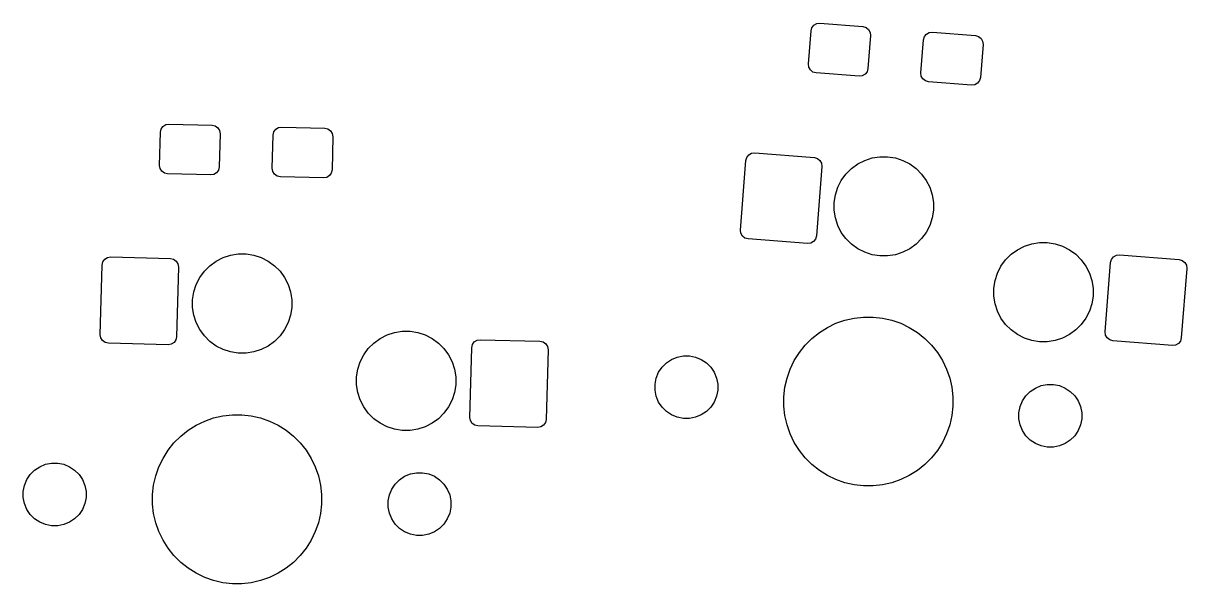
# Model space of a CAD drawing. Extents: x -173 to 103, y -39 to 58.
# Drawn here: x -112.54 to -77.48, y 13.4 to 30.3 of the extents above; entities that cross this region are included whole.
import ezdxf

# ---------------------------------------------------------------- set-up
doc = ezdxf.new("R2010")
doc.units = 0
doc.layers.add('BLACK', color=7, linetype='CONTINUOUS')

msp = doc.modelspace()

# ---------------------------------------------------------------- linework, layer by layer
at = {"layer": 'BLACK', "linetype": 'CONTINUOUS'}
for p, q in [((-88.798871, 30.06763), (-88.772393, 30.161513)), ((-88.772393, 30.161513), (-88.712004, 30.238117)), ((-88.712004, 30.238117), (-88.626896, 30.285779)), ((-88.626896, 30.285779), (-88.530027, 30.297244)), ((-88.530027, 30.297244), (-87.234034, 30.195248)), ((-87.234034, 30.195248), (-87.140151, 30.16877)), ((-87.140151, 30.16877), (-87.063547, 30.108381)), ((-88.87733, 29.070713), (-88.798871, 30.06763)), ((-87.00442, 29.926403), (-87.082879, 28.929486)), ((-87.063547, 30.108381), (-87.015885, 30.023273)), ((-87.015885, 30.023273), (-87.00442, 29.926403)), ((-85.409353, 29.80087), (-85.382875, 29.894753)), ((-85.382875, 29.894753), (-85.322486, 29.971357)), ((-85.322486, 29.971357), (-85.237378, 30.019019)), ((-85.237378, 30.019019), (-85.140509, 30.030484)), ((-85.140509, 30.030484), (-83.844516, 29.928488)), ((-83.844516, 29.928488), (-83.750633, 29.90201)), ((-83.750633, 29.90201), (-83.674029, 29.841621)), ((-83.674029, 29.841621), (-83.626367, 29.756513)), ((-85.487812, 28.803953), (-85.409353, 29.80087)), ((-83.614902, 29.659643), (-83.693361, 28.662726)), ((-83.626367, 29.756513), (-83.614902, 29.659643)), ((-88.865865, 28.973843), (-88.87733, 29.070713)), ((-88.818203, 28.888735), (-88.865865, 28.973843)), ((-88.741599, 28.828346), (-88.818203, 28.888735)), ((-88.647716, 28.801868), (-88.741599, 28.828346)), ((-87.351723, 28.699872), (-88.647716, 28.801868)), ((-87.169746, 28.758999), (-87.254854, 28.711337)), ((-87.109357, 28.835603), (-87.169746, 28.758999)), ((-87.082879, 28.929486), (-87.109357, 28.835603)), ((-85.476347, 28.707083), (-85.487812, 28.803953)), ((-87.254854, 28.711337), (-87.351723, 28.699872)), ((-85.428685, 28.621975), (-85.476347, 28.707083)), ((-85.352081, 28.561586), (-85.428685, 28.621975)), ((-85.258198, 28.535108), (-85.352081, 28.561586)), ((-83.962205, 28.433112), (-85.258198, 28.535108)), ((-83.865336, 28.444577), (-83.962205, 28.433112)), ((-83.780228, 28.492239), (-83.865336, 28.444577)), ((-83.719839, 28.568843), (-83.780228, 28.492239)), ((-83.693361, 28.662726), (-83.719839, 28.568843)), ((-108.432196, 26.014953), (-108.406019, 27.01461)), ((-108.406019, 27.01461), (-108.384491, 27.10975)), ((-108.384491, 27.10975), (-108.328194, 27.18941)), ((-108.328194, 27.18941), (-108.245697, 27.241461)), ((-108.245697, 27.241461), (-108.149561, 27.25798)), ((-108.149561, 27.25798), (-106.850006, 27.22395)), ((-106.850006, 27.22395), (-106.754866, 27.202422)), ((-106.754866, 27.202422), (-106.675206, 27.146125)), ((-106.675206, 27.146125), (-106.623155, 27.063628)), ((-106.623155, 27.063628), (-106.606636, 26.967491)), ((-105.007185, 26.925608), (-104.985657, 27.020748)), ((-104.985657, 27.020748), (-104.92936, 27.100408)), ((-104.92936, 27.100408), (-104.846863, 27.152459)), ((-104.846863, 27.152459), (-104.750727, 27.168978)), ((-104.750727, 27.168978), (-103.451172, 27.134948)), ((-103.451172, 27.134948), (-103.356032, 27.11342)), ((-103.356032, 27.11342), (-103.276372, 27.057123)), ((-103.276372, 27.057123), (-103.224321, 26.974626)), ((-106.606636, 26.967491), (-106.632813, 25.967834)), ((-105.033362, 25.925951), (-105.007185, 26.925608)), ((-103.207802, 26.878489), (-103.233979, 25.878832)), ((-103.224321, 26.974626), (-103.207802, 26.878489)), ((-90.735066, 26.253456), (-90.674677, 26.33006)), ((-90.674677, 26.33006), (-90.589569, 26.377723)), ((-90.589569, 26.377723), (-90.4927, 26.389188)), ((-90.4927, 26.389188), (-88.698249, 26.247961)), ((-108.415677, 25.918816), (-108.432196, 26.014953)), ((-106.632813, 25.967834), (-106.654341, 25.872694)), ((-90.926308, 24.066047), (-90.761544, 26.159573)), ((-90.761544, 26.159573), (-90.735066, 26.253456)), ((-88.698249, 26.247961), (-88.604366, 26.221484)), ((-88.468634, 25.979117), (-88.633398, 23.885591)), ((-88.604366, 26.221484), (-88.527762, 26.161094)), ((-88.527762, 26.161094), (-88.480099, 26.075986)), ((-88.480099, 26.075986), (-88.468634, 25.979117)), ((-87.581199, 25.919968), (-87.390775, 26.058319)), ((-87.390775, 26.058319), (-87.181052, 26.165178)), ((-87.181052, 26.165178), (-86.957195, 26.237914)), ((-86.957195, 26.237914), (-86.724716, 26.274735)), ((-86.724716, 26.274735), (-86.489338, 26.274735)), ((-86.489338, 26.274735), (-86.256859, 26.237914)), ((-86.256859, 26.237914), (-86.033002, 26.165178)), ((-86.033002, 26.165178), (-85.823279, 26.058319)), ((-85.823279, 26.058319), (-85.632855, 25.919968)), ((-108.363626, 25.836319), (-108.415677, 25.918816)), ((-108.283966, 25.780022), (-108.363626, 25.836319)), ((-108.188826, 25.758494), (-108.283966, 25.780022)), ((-106.889271, 25.724464), (-108.188826, 25.758494)), ((-106.793135, 25.740983), (-106.889271, 25.724464)), ((-106.710638, 25.793034), (-106.793135, 25.740983)), ((-106.654341, 25.872694), (-106.710638, 25.793034)), ((-105.016843, 25.829814), (-105.033362, 25.925951)), ((-104.964792, 25.747317), (-105.016843, 25.829814)), ((-104.885132, 25.69102), (-104.964792, 25.747317)), ((-104.789992, 25.669492), (-104.885132, 25.69102)), ((-103.490437, 25.635462), (-104.789992, 25.669492)), ((-103.394301, 25.651981), (-103.490437, 25.635462)), ((-103.311804, 25.704032), (-103.394301, 25.651981)), ((-103.255507, 25.783692), (-103.311804, 25.704032)), ((-103.233979, 25.878832), (-103.255507, 25.783692)), ((-87.885987, 25.563107), (-87.747636, 25.753531)), ((-87.747636, 25.753531), (-87.581199, 25.919968)), ((-85.632855, 25.919968), (-85.466418, 25.753531)), ((-85.466418, 25.753531), (-85.328067, 25.563107)), ((-88.065582, 25.129527), (-87.992846, 25.353384)), ((-87.992846, 25.353384), (-87.885987, 25.563107)), ((-85.328067, 25.563107), (-85.221208, 25.353384)), ((-85.221208, 25.353384), (-85.148472, 25.129527)), ((-88.102403, 24.897048), (-88.065582, 25.129527)), ((-88.102403, 24.66167), (-88.102403, 24.897048)), ((-85.148472, 25.129527), (-85.111651, 24.897048)), ((-85.111651, 24.897048), (-85.111651, 24.66167)), ((-88.065582, 24.429191), (-88.102403, 24.66167)), ((-85.111651, 24.66167), (-85.148472, 24.429191)), ((-87.992846, 24.205334), (-88.065582, 24.429191)), ((-87.885987, 23.995611), (-87.992846, 24.205334)), ((-85.221208, 24.205334), (-85.328067, 23.995611)), ((-85.148472, 24.429191), (-85.221208, 24.205334)), ((-90.914843, 23.969178), (-90.926308, 24.066047)), ((-90.86718, 23.88407), (-90.914843, 23.969178)), ((-90.790576, 23.82368), (-90.86718, 23.88407)), ((-88.633398, 23.885591), (-88.659876, 23.791708)), ((-87.747636, 23.805187), (-87.885987, 23.995611)), ((-85.328067, 23.995611), (-85.466418, 23.805187)), ((-90.696693, 23.797203), (-90.790576, 23.82368)), ((-88.902242, 23.655976), (-90.696693, 23.797203)), ((-88.805373, 23.667441), (-88.902242, 23.655976)), ((-88.720265, 23.715104), (-88.805373, 23.667441)), ((-88.659876, 23.791708), (-88.720265, 23.715104)), ((-87.581199, 23.63875), (-87.747636, 23.805187)), ((-87.390775, 23.500399), (-87.581199, 23.63875)), ((-87.181052, 23.39354), (-87.390775, 23.500399)), ((-85.823279, 23.500399), (-86.033002, 23.39354)), ((-85.632855, 23.63875), (-85.823279, 23.500399)), ((-85.466418, 23.805187), (-85.632855, 23.63875)), ((-82.578799, 23.472806), (-82.369076, 23.579665)), ((-82.369076, 23.579665), (-82.145219, 23.652401)), ((-82.145219, 23.652401), (-81.91274, 23.689222)), ((-81.91274, 23.689222), (-81.677362, 23.689222)), ((-81.677362, 23.689222), (-81.444883, 23.652401)), ((-81.444883, 23.652401), (-81.221026, 23.579665)), ((-81.221026, 23.579665), (-81.011303, 23.472806)), ((-110.139924, 23.104329), (-110.083627, 23.183988)), ((-110.083627, 23.183988), (-110.00113, 23.23604)), ((-110.00113, 23.23604), (-109.904994, 23.252559)), ((-109.904994, 23.252559), (-108.10561, 23.20544)), ((-108.10561, 23.20544), (-108.01047, 23.183912)), ((-108.01047, 23.183912), (-107.930811, 23.127615)), ((-106.724142, 23.127256), (-106.514419, 23.234115)), ((-106.514419, 23.234115), (-106.290562, 23.306851)), ((-106.290562, 23.306851), (-106.058083, 23.343672)), ((-106.058083, 23.343672), (-105.822705, 23.343672)), ((-105.822705, 23.343672), (-105.590226, 23.306851)), ((-105.590226, 23.306851), (-105.366369, 23.234115)), ((-105.366369, 23.234115), (-105.156646, 23.127256)), ((-86.957195, 23.320804), (-87.181052, 23.39354)), ((-86.724716, 23.283983), (-86.957195, 23.320804)), ((-86.489338, 23.283983), (-86.724716, 23.283983)), ((-86.256859, 23.320804), (-86.489338, 23.283983)), ((-86.033002, 23.39354), (-86.256859, 23.320804)), ((-83.074011, 22.977594), (-82.93566, 23.168018)), ((-82.93566, 23.168018), (-82.769223, 23.334455)), ((-82.769223, 23.334455), (-82.578799, 23.472806)), ((-81.011303, 23.472806), (-80.820879, 23.334455)), ((-80.820879, 23.334455), (-80.654442, 23.168018)), ((-80.654442, 23.168018), (-80.516091, 22.977594)), ((-79.76868, 23.087613), (-79.742202, 23.181496)), ((-79.742202, 23.181496), (-79.681813, 23.2581)), ((-79.681813, 23.2581), (-79.596705, 23.305763)), ((-79.596705, 23.305763), (-79.499836, 23.317228)), ((-79.499836, 23.317228), (-77.705385, 23.176001)), ((-77.705385, 23.176001), (-77.611502, 23.149524)), ((-77.611502, 23.149524), (-77.534898, 23.089134)), ((-110.216424, 20.909908), (-110.161452, 23.009189)), ((-110.161452, 23.009189), (-110.139924, 23.104329)), ((-107.930811, 23.127615), (-107.878759, 23.045118)), ((-107.86224, 22.948982), (-107.917212, 20.849701)), ((-107.878759, 23.045118), (-107.86224, 22.948982)), ((-107.219354, 22.632044), (-107.081003, 22.822468)), ((-107.081003, 22.822468), (-106.914566, 22.988905)), ((-106.914566, 22.988905), (-106.724142, 23.127256)), ((-105.156646, 23.127256), (-104.966222, 22.988905)), ((-104.966222, 22.988905), (-104.799785, 22.822468)), ((-104.799785, 22.822468), (-104.661434, 22.632044)), ((-83.18087, 22.767871), (-83.074011, 22.977594)), ((-80.516091, 22.977594), (-80.409232, 22.767871)), ((-79.933444, 20.994087), (-79.76868, 23.087613)), ((-77.47577, 22.907157), (-77.640534, 20.813631)), ((-77.534898, 23.089134), (-77.487235, 23.004026)), ((-77.487235, 23.004026), (-77.47577, 22.907157)), ((-107.326213, 22.422321), (-107.219354, 22.632044)), ((-104.661434, 22.632044), (-104.554575, 22.422321)), ((-83.290427, 22.311535), (-83.253606, 22.544014)), ((-83.253606, 22.544014), (-83.18087, 22.767871)), ((-80.409232, 22.767871), (-80.336496, 22.544014)), ((-80.336496, 22.544014), (-80.299675, 22.311535)), ((-107.43577, 21.965985), (-107.398949, 22.198464)), ((-107.398949, 22.198464), (-107.326213, 22.422321)), ((-104.554575, 22.422321), (-104.481839, 22.198464)), ((-104.481839, 22.198464), (-104.445018, 21.965985)), ((-83.290427, 22.076157), (-83.290427, 22.311535)), ((-80.299675, 22.311535), (-80.299675, 22.076157)), ((-107.43577, 21.730607), (-107.43577, 21.965985)), ((-104.445018, 21.965985), (-104.445018, 21.730607)), ((-83.253606, 21.843678), (-83.290427, 22.076157)), ((-83.18087, 21.619821), (-83.253606, 21.843678)), ((-80.336496, 21.843678), (-80.409232, 21.619821)), ((-80.299675, 22.076157), (-80.336496, 21.843678)), ((-107.398949, 21.498128), (-107.43577, 21.730607)), ((-107.326213, 21.274271), (-107.398949, 21.498128)), ((-104.481839, 21.498128), (-104.554575, 21.274271)), ((-104.445018, 21.730607), (-104.481839, 21.498128)), ((-87.775867, 21.347886), (-87.497077, 21.411518)), ((-87.497077, 21.411518), (-87.212916, 21.443535)), ((-87.212916, 21.443535), (-86.926956, 21.443535)), ((-86.926956, 21.443535), (-86.642795, 21.411518)), ((-86.642795, 21.411518), (-86.364005, 21.347886)), ((-83.074011, 21.410098), (-83.18087, 21.619821)), ((-82.93566, 21.219674), (-83.074011, 21.410098)), ((-80.516091, 21.410098), (-80.654442, 21.219674)), ((-80.409232, 21.619821), (-80.516091, 21.410098)), ((-107.219354, 21.064548), (-107.326213, 21.274271)), ((-107.081003, 20.874124), (-107.219354, 21.064548)), ((-104.661434, 21.064548), (-104.799785, 20.874124)), ((-104.554575, 21.274271), (-104.661434, 21.064548)), ((-88.545548, 20.977227), (-88.303419, 21.129367)), ((-88.303419, 21.129367), (-88.045779, 21.25344)), ((-88.045779, 21.25344), (-87.775867, 21.347886)), ((-86.364005, 21.347886), (-86.094093, 21.25344)), ((-86.094093, 21.25344), (-85.836453, 21.129367)), ((-85.836453, 21.129367), (-85.594324, 20.977227)), ((-82.769223, 21.053237), (-82.93566, 21.219674)), ((-82.578799, 20.914886), (-82.769223, 21.053237)), ((-80.820879, 21.053237), (-81.011303, 20.914886)), ((-80.654442, 21.219674), (-80.820879, 21.053237)), ((-110.199905, 20.813772), (-110.216424, 20.909908)), ((-110.147853, 20.731275), (-110.199905, 20.813772)), ((-110.068194, 20.674978), (-110.147853, 20.731275)), ((-107.93874, 20.754561), (-107.995037, 20.674902)), ((-107.917212, 20.849701), (-107.93874, 20.754561)), ((-106.914566, 20.707687), (-107.081003, 20.874124)), ((-106.724142, 20.569336), (-106.914566, 20.707687)), ((-104.966222, 20.707687), (-105.156646, 20.569336)), ((-104.799785, 20.874124), (-104.966222, 20.707687)), ((-101.973869, 20.658774), (-101.783445, 20.797125)), ((-101.783445, 20.797125), (-101.573722, 20.903984)), ((-101.573722, 20.903984), (-101.349865, 20.97672)), ((-101.349865, 20.97672), (-101.117386, 21.013541)), ((-101.117386, 21.013541), (-100.882008, 21.013541)), ((-100.882008, 21.013541), (-100.649529, 20.97672)), ((-100.649529, 20.97672), (-100.425672, 20.903984)), ((-100.425672, 20.903984), (-100.215949, 20.797125)), ((-100.215949, 20.797125), (-100.025525, 20.658774)), ((-99.001351, 20.611901), (-98.945054, 20.69156)), ((-98.945054, 20.69156), (-98.862557, 20.743612)), ((-98.862557, 20.743612), (-98.766421, 20.760131)), ((-98.766421, 20.760131), (-96.967037, 20.713012)), ((-96.967037, 20.713012), (-96.871897, 20.691484)), ((-96.871897, 20.691484), (-96.792238, 20.635187)), ((-88.971324, 20.596731), (-88.76912, 20.798935)), ((-88.76912, 20.798935), (-88.545548, 20.977227)), ((-85.594324, 20.977227), (-85.370752, 20.798935)), ((-85.370752, 20.798935), (-85.168548, 20.596731)), ((-82.369076, 20.808027), (-82.578799, 20.914886)), ((-82.145219, 20.735291), (-82.369076, 20.808027)), ((-81.91274, 20.69847), (-82.145219, 20.735291)), ((-81.677362, 20.69847), (-81.91274, 20.69847)), ((-81.444883, 20.735291), (-81.677362, 20.69847)), ((-81.221026, 20.808027), (-81.444883, 20.735291)), ((-81.011303, 20.914886), (-81.221026, 20.808027)), ((-79.921979, 20.897218), (-79.933444, 20.994087)), ((-79.874316, 20.81211), (-79.921979, 20.897218)), ((-79.797712, 20.75172), (-79.874316, 20.81211)), ((-79.703829, 20.725243), (-79.797712, 20.75172)), ((-77.909378, 20.584016), (-79.703829, 20.725243)), ((-77.667012, 20.719748), (-77.727401, 20.643144)), ((-77.640534, 20.813631), (-77.667012, 20.719748)), ((-109.973054, 20.65345), (-110.068194, 20.674978)), ((-108.17367, 20.606331), (-109.973054, 20.65345)), ((-108.077534, 20.62285), (-108.17367, 20.606331)), ((-107.995037, 20.674902), (-108.077534, 20.62285)), ((-106.514419, 20.462477), (-106.724142, 20.569336)), ((-106.290562, 20.389741), (-106.514419, 20.462477)), ((-106.058083, 20.35292), (-106.290562, 20.389741)), ((-105.822705, 20.35292), (-106.058083, 20.35292)), ((-105.590226, 20.389741), (-105.822705, 20.35292)), ((-105.366369, 20.462477), (-105.590226, 20.389741)), ((-105.156646, 20.569336), (-105.366369, 20.462477)), ((-102.278657, 20.301913), (-102.140306, 20.492337)), ((-102.140306, 20.492337), (-101.973869, 20.658774)), ((-100.025525, 20.658774), (-99.859088, 20.492337)), ((-99.859088, 20.492337), (-99.720737, 20.301913)), ((-99.077851, 18.41748), (-99.022879, 20.516761)), ((-99.022879, 20.516761), (-99.001351, 20.611901)), ((-96.792238, 20.635187), (-96.740186, 20.55269)), ((-96.723667, 20.456554), (-96.778639, 18.357273)), ((-96.740186, 20.55269), (-96.723667, 20.456554)), ((-89.301756, 20.13103), (-89.149616, 20.373159)), ((-89.149616, 20.373159), (-88.971324, 20.596731)), ((-85.168548, 20.596731), (-84.990256, 20.373159)), ((-84.990256, 20.373159), (-84.838116, 20.13103)), ((-77.812509, 20.595481), (-77.909378, 20.584016)), ((-77.727401, 20.643144), (-77.812509, 20.595481)), ((-102.458252, 19.868333), (-102.385516, 20.09219)), ((-102.385516, 20.09219), (-102.278657, 20.301913)), ((-99.720737, 20.301913), (-99.613878, 20.09219)), ((-99.613878, 20.09219), (-99.541142, 19.868333)), ((-93.287341, 19.931746), (-93.155655, 20.063432)), ((-93.155655, 20.063432), (-93.000808, 20.166897)), ((-93.000808, 20.166897), (-92.828751, 20.238165)), ((-92.828751, 20.238165), (-92.646097, 20.274497)), ((-92.646097, 20.274497), (-92.459865, 20.274497)), ((-92.459865, 20.274497), (-92.277211, 20.238165)), ((-92.277211, 20.238165), (-92.105154, 20.166897)), ((-92.105154, 20.166897), (-91.950307, 20.063432)), ((-91.950307, 20.063432), (-91.818621, 19.931746)), ((-89.425829, 19.87339), (-89.301756, 20.13103)), ((-84.838116, 20.13103), (-84.714043, 19.87339)), ((-102.495073, 19.635854), (-102.458252, 19.868333)), ((-102.495073, 19.400476), (-102.495073, 19.635854)), ((-99.541142, 19.868333), (-99.504321, 19.635854)), ((-99.504321, 19.635854), (-99.504321, 19.400476)), ((-93.462074, 19.604842), (-93.390806, 19.776899)), ((-93.390806, 19.776899), (-93.287341, 19.931746)), ((-91.818621, 19.931746), (-91.715156, 19.776899)), ((-91.715156, 19.776899), (-91.643888, 19.604842)), ((-89.520275, 19.603478), (-89.425829, 19.87339)), ((-84.714043, 19.87339), (-84.619597, 19.603478)), ((-102.458252, 19.167997), (-102.495073, 19.400476)), ((-99.504321, 19.400476), (-99.541142, 19.167997)), ((-93.498406, 19.422188), (-93.462074, 19.604842)), ((-93.498406, 19.235956), (-93.498406, 19.422188)), ((-91.643888, 19.604842), (-91.607556, 19.422188)), ((-91.607556, 19.422188), (-91.607556, 19.235956)), ((-89.615924, 19.040527), (-89.583907, 19.324688)), ((-89.583907, 19.324688), (-89.520275, 19.603478)), ((-84.619597, 19.603478), (-84.555965, 19.324688)), ((-84.555965, 19.324688), (-84.523948, 19.040527)), ((-82.189565, 19.200382), (-82.034718, 19.303847)), ((-82.034718, 19.303847), (-81.862661, 19.375115)), ((-81.862661, 19.375115), (-81.680007, 19.411447)), ((-81.680007, 19.411447), (-81.493775, 19.411447)), ((-81.493775, 19.411447), (-81.311121, 19.375115)), ((-81.311121, 19.375115), (-81.139064, 19.303847)), ((-81.139064, 19.303847), (-80.984217, 19.200382)), ((-102.385516, 18.94414), (-102.458252, 19.167997)), ((-102.278657, 18.734417), (-102.385516, 18.94414)), ((-99.613878, 18.94414), (-99.720737, 18.734417)), ((-99.541142, 19.167997), (-99.613878, 18.94414)), ((-93.462074, 19.053302), (-93.498406, 19.235956)), ((-93.390806, 18.881245), (-93.462074, 19.053302)), ((-91.643888, 19.053302), (-91.715156, 18.881245)), ((-91.607556, 19.235956), (-91.643888, 19.053302)), ((-89.615924, 18.754567), (-89.615924, 19.040527)), ((-84.523948, 19.040527), (-84.523948, 18.754567)), ((-82.424716, 18.913849), (-82.321251, 19.068696)), ((-82.321251, 19.068696), (-82.189565, 19.200382)), ((-80.984217, 19.200382), (-80.852531, 19.068696)), ((-80.852531, 19.068696), (-80.749066, 18.913849)), ((-102.140306, 18.543993), (-102.278657, 18.734417)), ((-99.720737, 18.734417), (-99.859088, 18.543993)), ((-93.287341, 18.726398), (-93.390806, 18.881245)), ((-93.155655, 18.594712), (-93.287341, 18.726398)), ((-93.000808, 18.491247), (-93.155655, 18.594712)), ((-91.950307, 18.594712), (-92.105154, 18.491247)), ((-91.818621, 18.726398), (-91.950307, 18.594712)), ((-91.715156, 18.881245), (-91.818621, 18.726398)), ((-89.583907, 18.470406), (-89.615924, 18.754567)), ((-84.523948, 18.754567), (-84.555965, 18.470406)), ((-82.532316, 18.559138), (-82.495984, 18.741792)), ((-82.495984, 18.741792), (-82.424716, 18.913849)), ((-80.749066, 18.913849), (-80.677798, 18.741792)), ((-80.677798, 18.741792), (-80.641466, 18.559138)), ((-107.328321, 18.182138), (-107.070681, 18.306211)), ((-107.070681, 18.306211), (-106.800769, 18.400657)), ((-106.800769, 18.400657), (-106.521979, 18.464289)), ((-106.521979, 18.464289), (-106.237818, 18.496306)), ((-106.237818, 18.496306), (-105.951858, 18.496306)), ((-105.951858, 18.496306), (-105.667697, 18.464289)), ((-105.667697, 18.464289), (-105.388907, 18.400657)), ((-105.388907, 18.400657), (-105.118995, 18.306211)), ((-105.118995, 18.306211), (-104.861355, 18.182138)), ((-101.973869, 18.377556), (-102.140306, 18.543993)), ((-101.783445, 18.239205), (-101.973869, 18.377556)), ((-101.573722, 18.132346), (-101.783445, 18.239205)), ((-100.215949, 18.239205), (-100.425672, 18.132346)), ((-100.025525, 18.377556), (-100.215949, 18.239205)), ((-99.859088, 18.543993), (-100.025525, 18.377556)), ((-99.061332, 18.321344), (-99.077851, 18.41748)), ((-99.00928, 18.238847), (-99.061332, 18.321344)), ((-98.929621, 18.18255), (-99.00928, 18.238847)), ((-96.800167, 18.262133), (-96.856464, 18.182474)), ((-96.778639, 18.357273), (-96.800167, 18.262133)), ((-92.828751, 18.419979), (-93.000808, 18.491247)), ((-92.646097, 18.383647), (-92.828751, 18.419979)), ((-92.459865, 18.383647), (-92.646097, 18.383647)), ((-92.277211, 18.419979), (-92.459865, 18.383647)), ((-92.105154, 18.491247), (-92.277211, 18.419979)), ((-89.520275, 18.191616), (-89.583907, 18.470406)), ((-84.555965, 18.470406), (-84.619597, 18.191616)), ((-82.532316, 18.372906), (-82.532316, 18.559138)), ((-82.495984, 18.190252), (-82.532316, 18.372906)), ((-80.641466, 18.372906), (-80.677798, 18.190252)), ((-80.641466, 18.559138), (-80.641466, 18.372906)), ((-107.794022, 17.851706), (-107.57045, 18.029998)), ((-107.57045, 18.029998), (-107.328321, 18.182138)), ((-104.861355, 18.182138), (-104.619226, 18.029998)), ((-104.619226, 18.029998), (-104.395654, 17.851706)), ((-101.349865, 18.05961), (-101.573722, 18.132346)), ((-101.117386, 18.022789), (-101.349865, 18.05961)), ((-100.882008, 18.022789), (-101.117386, 18.022789)), ((-100.649529, 18.05961), (-100.882008, 18.022789)), ((-100.425672, 18.132346), (-100.649529, 18.05961)), ((-98.834481, 18.161022), (-98.929621, 18.18255)), ((-97.035097, 18.113903), (-98.834481, 18.161022)), ((-96.938961, 18.130422), (-97.035097, 18.113903)), ((-96.856464, 18.182474), (-96.938961, 18.130422)), ((-89.425829, 17.921704), (-89.520275, 18.191616)), ((-89.301756, 17.664064), (-89.425829, 17.921704)), ((-84.714043, 17.921704), (-84.838116, 17.664064)), ((-84.619597, 18.191616), (-84.714043, 17.921704)), ((-82.424716, 18.018195), (-82.495984, 18.190252)), ((-82.321251, 17.863348), (-82.424716, 18.018195)), ((-80.749066, 18.018195), (-80.852531, 17.863348)), ((-80.677798, 18.190252), (-80.749066, 18.018195)), ((-108.174518, 17.42593), (-107.996226, 17.649502)), ((-107.996226, 17.649502), (-107.794022, 17.851706)), ((-104.395654, 17.851706), (-104.19345, 17.649502)), ((-104.19345, 17.649502), (-104.015158, 17.42593)), ((-89.149616, 17.421935), (-89.301756, 17.664064)), ((-84.838116, 17.664064), (-84.990256, 17.421935)), ((-82.189565, 17.731662), (-82.321251, 17.863348)), ((-82.034718, 17.628197), (-82.189565, 17.731662)), ((-81.862661, 17.556929), (-82.034718, 17.628197)), ((-81.680007, 17.520597), (-81.862661, 17.556929)), ((-81.311121, 17.556929), (-81.493775, 17.520597)), ((-81.139064, 17.628197), (-81.311121, 17.556929)), ((-80.984217, 17.731662), (-81.139064, 17.628197)), ((-80.852531, 17.863348), (-80.984217, 17.731662)), ((-108.450731, 16.926161), (-108.326658, 17.183801)), ((-108.326658, 17.183801), (-108.174518, 17.42593)), ((-104.015158, 17.42593), (-103.863018, 17.183801)), ((-103.863018, 17.183801), (-103.738945, 16.926161)), ((-88.971324, 17.198363), (-89.149616, 17.421935)), ((-88.76912, 16.996159), (-88.971324, 17.198363)), ((-85.168548, 17.198363), (-85.370752, 16.996159)), ((-84.990256, 17.421935), (-85.168548, 17.198363)), ((-81.493775, 17.520597), (-81.680007, 17.520597)), ((-112.195627, 16.828651), (-112.04078, 16.932116)), ((-112.04078, 16.932116), (-111.868723, 17.003384)), ((-111.868723, 17.003384), (-111.686069, 17.039716)), ((-111.686069, 17.039716), (-111.499837, 17.039716)), ((-111.499837, 17.039716), (-111.317183, 17.003384)), ((-111.317183, 17.003384), (-111.145126, 16.932116)), ((-111.145126, 16.932116), (-110.990279, 16.828651)), ((-108.545177, 16.656249), (-108.450731, 16.926161)), ((-103.738945, 16.926161), (-103.644499, 16.656249)), ((-88.545548, 16.817867), (-88.76912, 16.996159)), ((-85.370752, 16.996159), (-85.594324, 16.817867)), ((-112.502046, 16.370061), (-112.430778, 16.542118)), ((-112.430778, 16.542118), (-112.327313, 16.696965)), ((-112.327313, 16.696965), (-112.195627, 16.828651)), ((-110.990279, 16.828651), (-110.858593, 16.696965)), ((-110.858593, 16.696965), (-110.755128, 16.542118)), ((-110.755128, 16.542118), (-110.68386, 16.370061)), ((-108.608809, 16.377459), (-108.545177, 16.656249)), ((-103.644499, 16.656249), (-103.580867, 16.377459)), ((-101.331083, 16.409019), (-101.199397, 16.540705)), ((-101.199397, 16.540705), (-101.04455, 16.64417)), ((-101.04455, 16.64417), (-100.872493, 16.715438)), ((-100.872493, 16.715438), (-100.689839, 16.75177)), ((-100.689839, 16.75177), (-100.503607, 16.75177)), ((-100.503607, 16.75177), (-100.320953, 16.715438)), ((-100.320953, 16.715438), (-100.148896, 16.64417)), ((-100.148896, 16.64417), (-99.994049, 16.540705)), ((-99.994049, 16.540705), (-99.862363, 16.409019)), ((-88.303419, 16.665727), (-88.545548, 16.817867)), ((-88.045779, 16.541654), (-88.303419, 16.665727)), ((-87.775867, 16.447208), (-88.045779, 16.541654)), ((-86.094093, 16.541654), (-86.364005, 16.447208)), ((-85.836453, 16.665727), (-86.094093, 16.541654)), ((-85.594324, 16.817867), (-85.836453, 16.665727)), ((-112.538378, 16.187407), (-112.502046, 16.370061)), ((-112.538378, 16.001175), (-112.538378, 16.187407)), ((-110.68386, 16.370061), (-110.647528, 16.187407)), ((-110.647528, 16.187407), (-110.647528, 16.001175)), ((-108.640826, 16.093298), (-108.608809, 16.377459)), ((-103.580867, 16.377459), (-103.54885, 16.093298)), ((-101.505816, 16.082115), (-101.434548, 16.254172)), ((-101.434548, 16.254172), (-101.331083, 16.409019)), ((-99.862363, 16.409019), (-99.758898, 16.254172)), ((-99.758898, 16.254172), (-99.68763, 16.082115)), ((-87.497077, 16.383576), (-87.775867, 16.447208)), ((-87.212916, 16.351559), (-87.497077, 16.383576)), ((-86.926956, 16.351559), (-87.212916, 16.351559)), ((-86.642795, 16.383576), (-86.926956, 16.351559)), ((-86.364005, 16.447208), (-86.642795, 16.383576)), ((-112.502046, 15.818521), (-112.538378, 16.001175)), ((-112.430778, 15.646464), (-112.502046, 15.818521)), ((-110.68386, 15.818521), (-110.755128, 15.646464)), ((-110.647528, 16.001175), (-110.68386, 15.818521)), ((-108.640826, 15.807338), (-108.640826, 16.093298)), ((-108.608809, 15.523177), (-108.640826, 15.807338)), ((-103.54885, 15.807338), (-103.580867, 15.523177)), ((-103.54885, 16.093298), (-103.54885, 15.807338)), ((-101.542148, 15.899461), (-101.505816, 16.082115)), ((-101.542148, 15.713229), (-101.542148, 15.899461)), ((-99.68763, 16.082115), (-99.651298, 15.899461)), ((-99.651298, 15.899461), (-99.651298, 15.713229)), ((-112.327313, 15.491617), (-112.430778, 15.646464)), ((-112.195627, 15.359931), (-112.327313, 15.491617)), ((-110.858593, 15.491617), (-110.990279, 15.359931)), ((-110.755128, 15.646464), (-110.858593, 15.491617)), ((-108.545177, 15.244387), (-108.608809, 15.523177)), ((-103.580867, 15.523177), (-103.644499, 15.244387)), ((-101.505816, 15.530575), (-101.542148, 15.713229)), ((-101.434548, 15.358518), (-101.505816, 15.530575)), ((-99.68763, 15.530575), (-99.758898, 15.358518)), ((-99.651298, 15.713229), (-99.68763, 15.530575)), ((-112.04078, 15.256466), (-112.195627, 15.359931)), ((-111.868723, 15.185198), (-112.04078, 15.256466)), ((-111.686069, 15.148866), (-111.868723, 15.185198)), ((-111.499837, 15.148866), (-111.686069, 15.148866)), ((-111.317183, 15.185198), (-111.499837, 15.148866)), ((-111.145126, 15.256466), (-111.317183, 15.185198)), ((-110.990279, 15.359931), (-111.145126, 15.256466)), ((-108.450731, 14.974475), (-108.545177, 15.244387)), ((-103.644499, 15.244387), (-103.738945, 14.974475)), ((-101.331083, 15.203671), (-101.434548, 15.358518)), ((-101.199397, 15.071985), (-101.331083, 15.203671)), ((-99.862363, 15.203671), (-99.994049, 15.071985)), ((-99.758898, 15.358518), (-99.862363, 15.203671)), ((-108.326658, 14.716835), (-108.450731, 14.974475)), ((-103.738945, 14.974475), (-103.863018, 14.716835)), ((-101.04455, 14.96852), (-101.199397, 15.071985)), ((-100.872493, 14.897252), (-101.04455, 14.96852)), ((-100.689839, 14.86092), (-100.872493, 14.897252)), ((-100.503607, 14.86092), (-100.689839, 14.86092)), ((-100.320953, 14.897252), (-100.503607, 14.86092)), ((-100.148896, 14.96852), (-100.320953, 14.897252)), ((-99.994049, 15.071985), (-100.148896, 14.96852)), ((-108.174518, 14.474706), (-108.326658, 14.716835)), ((-107.996226, 14.251134), (-108.174518, 14.474706)), ((-104.015158, 14.474706), (-104.19345, 14.251134)), ((-103.863018, 14.716835), (-104.015158, 14.474706)), ((-107.794022, 14.04893), (-107.996226, 14.251134)), ((-107.57045, 13.870638), (-107.794022, 14.04893)), ((-104.395654, 14.04893), (-104.619226, 13.870638)), ((-104.19345, 14.251134), (-104.395654, 14.04893)), ((-107.328321, 13.718498), (-107.57045, 13.870638)), ((-107.070681, 13.594425), (-107.328321, 13.718498)), ((-104.861355, 13.718498), (-105.118995, 13.594425)), ((-104.619226, 13.870638), (-104.861355, 13.718498)), ((-106.800769, 13.499979), (-107.070681, 13.594425)), ((-106.521979, 13.436347), (-106.800769, 13.499979)), ((-106.237818, 13.40433), (-106.521979, 13.436347)), ((-105.951858, 13.40433), (-106.237818, 13.40433)), ((-105.667697, 13.436347), (-105.951858, 13.40433)), ((-105.388907, 13.499979), (-105.667697, 13.436347)), ((-105.118995, 13.594425), (-105.388907, 13.499979))]:
    msp.add_line(p, q, dxfattribs=at)

doc.saveas('drawing.dxf')
